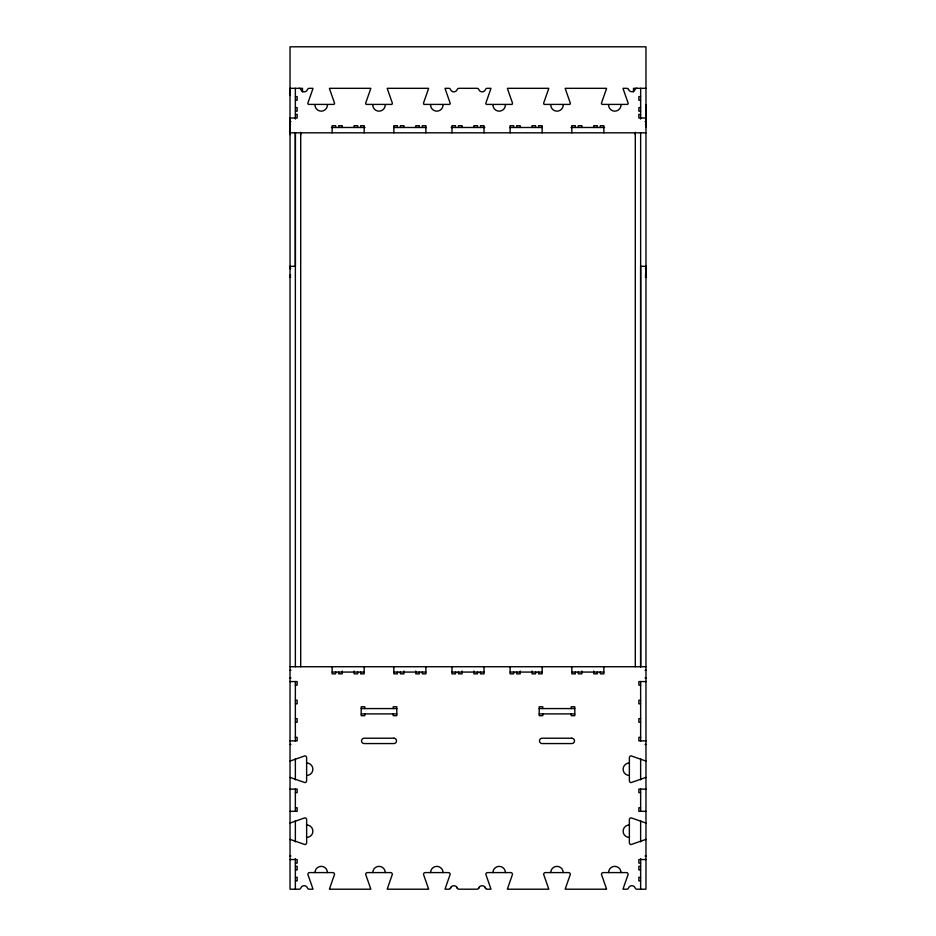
<?xml version="1.0" encoding="UTF-8"?>
<svg xmlns="http://www.w3.org/2000/svg" width="936" height="936" viewBox="0 0 936 936"><rect width="100%" height="100%" fill="white"/><g stroke="black" fill="none" stroke-linecap="round" stroke-linejoin="round"><path stroke-width="1.4" d="M290.031 267.064L290.031 266.351L295.366 266.304L295.366 132.818L295.366 666.736M290.031 134.597L290.031 117.994L297.145 117.994L297.145 114.426L295.366 114.426M290.031 95.449L290.031 88.323L302.492 88.323L302.492 91.892M300.702 134.597L300.702 132.222M635.298 134.597L635.298 132.222M645.969 276.998L645.302 277.419M645.969 277.419L645.969 46.8L290.031 46.8L290.031 889.2L299.122 889.2A1.778 1.778 0 0 0 300.795 888.018A3.557 3.557 0 0 1 307.511 888.018A1.778 1.778 0 0 0 309.184 889.2L312.94 889.2A1.778 1.778 0 0 0 312.87 888.685L307.85 874.364A1.778 1.778 0 0 1 309.64 872.586L332.771 872.586A1.778 1.778 0 0 1 334.55 874.364L329.542 888.685A1.778 1.778 0 0 0 329.46 889.2L370.75 889.2A1.778 1.778 0 0 0 370.679 888.685L365.672 874.364A1.778 1.778 0 0 1 367.45 872.586L390.581 872.586A1.778 1.778 0 0 1 392.36 874.364L387.352 888.685A1.778 1.778 0 0 0 387.27 889.2L428.559 889.2A1.778 1.778 0 0 0 428.489 888.685L423.481 874.364A1.778 1.778 0 0 1 425.26 872.586L448.391 872.586A1.778 1.778 0 0 1 450.169 874.364L445.162 888.685A1.778 1.778 0 0 0 445.091 889.2L448.835 889.2A1.778 1.778 0 0 0 450.52 888.018A3.557 3.557 0 0 1 457.224 888.018A1.778 1.778 0 0 0 458.909 889.2L477.091 889.2A1.778 1.778 0 0 0 478.776 888.018A3.557 3.557 0 0 1 485.48 888.018A1.778 1.778 0 0 0 487.165 889.2L490.909 889.2A1.778 1.778 0 0 0 490.838 888.685L485.831 874.364A1.778 1.778 0 0 1 487.609 872.586L510.74 872.586A1.778 1.778 0 0 1 512.519 874.364L507.511 888.685A1.778 1.778 0 0 0 507.441 889.2L548.73 889.2A1.778 1.778 0 0 0 548.648 888.685L543.64 874.364A1.778 1.778 0 0 1 545.419 872.586L568.55 872.586A1.778 1.778 0 0 1 570.328 874.364L565.321 888.685A1.778 1.778 0 0 0 565.25 889.2L606.54 889.2A1.778 1.778 0 0 0 606.458 888.685L601.45 874.364A1.778 1.778 0 0 1 603.229 872.586L626.36 872.586A1.778 1.778 0 0 1 628.15 874.364L623.13 888.685A1.778 1.778 0 0 0 623.06 889.2L626.816 889.2A1.778 1.778 0 0 0 628.489 888.018A3.557 3.557 0 0 1 635.205 888.018A1.778 1.778 0 0 0 636.878 889.2L645.969 889.2L645.969 266.304L640.633 266.304L640.633 666.736L640.633 132.818M645.969 127.483L645.969 104.937M450.263 888.486L451.023 887.071M478.518 888.486L479.267 887.071M645.969 88.323L633.508 88.323L633.508 91.892M295.366 96.63L297.145 96.63L297.145 100.187L295.366 100.187M640.633 96.63L638.855 96.63L638.855 100.187L640.633 100.187M295.366 107.605L297.145 107.605L297.145 111.162L295.366 111.162M640.633 107.605L638.855 107.605L638.855 111.162L640.633 111.162M640.633 114.426L638.855 114.426L638.855 117.994L645.969 117.994M290.031 121.551L290.921 121.551M645.079 121.551L645.969 121.551M331.391 127.483L364.993 127.483M393.845 127.483L426.36 127.483M451.199 127.483L484.801 127.483M509.64 127.483L542.155 127.483M571.007 127.483L604.609 127.483M290.031 132.818L645.969 132.818M290.031 268.69L290.698 268.69M645.302 268.69L645.969 268.69M290.031 275.125L290.698 275.125M645.302 275.125L645.969 275.125M290.698 277.419L290.031 276.998M290.031 666.736L645.969 666.736M290.031 670.293L290.921 670.293M645.079 670.293L645.969 670.293M332.151 672.071L364.186 672.071M393.845 672.071L425.88 672.071M451.983 672.071L484.017 672.071M510.12 672.071L542.155 672.071M571.814 672.071L603.849 672.071M290.031 678.003L290.921 678.003M645.079 678.003L645.969 678.003M290.031 681.572L297.145 681.572L297.145 685.129L295.366 685.129M645.969 681.572L638.855 681.572L638.855 685.129L640.633 685.129M295.366 700.257L297.145 700.257L297.145 703.813L295.366 703.813M640.633 700.257L638.855 700.257L638.855 703.813L640.633 703.813M361.214 708.564L396.805 708.564M539.194 708.564L574.786 708.564M361.214 713.899L396.805 713.899M539.194 713.899L574.786 713.899M295.366 718.649L297.145 718.649L297.145 722.206L295.366 722.206M640.633 718.649L638.855 718.649L638.855 722.206L640.633 722.206M295.366 737.334L297.145 737.334L297.145 740.891L290.031 740.891M640.633 737.334L638.855 737.334L638.855 740.891L645.969 740.891M290.031 744.448L290.921 744.448M645.079 744.448L645.969 744.448M290.031 789.095L297.145 789.095L297.145 792.652L295.366 792.652M645.969 789.095L638.855 789.095L638.855 792.652L640.633 792.652M295.366 807.78L297.145 807.78L297.145 811.337L290.031 811.337M640.633 807.78L638.855 807.78L638.855 811.337L645.969 811.337M290.031 855.984L290.921 855.984M645.079 855.984L645.969 855.984M290.031 859.54L297.145 859.54L297.145 863.097L295.366 863.097M645.969 859.54L638.855 859.54L638.855 863.097L640.633 863.097M295.366 866.362L297.145 866.362L297.145 869.918L295.366 869.918M640.633 866.362L638.855 866.362L638.855 869.918L640.633 869.918M295.366 877.336L297.145 877.336L297.145 880.893L295.366 880.893M640.633 877.336L638.855 877.336L638.855 880.893L640.633 880.893M484.977 887.071L485.737 888.486M456.733 887.071L457.482 888.486M645.969 266.351L645.969 267.064M640.633 88.323L640.633 119.024M640.633 681.572L640.633 740.891M640.633 758.616L640.633 779.863M640.633 789.095L640.633 811.337M640.633 820.579L640.633 841.873M640.633 858.651L640.633 889.2M635.298 132.818L635.298 666.736M603.849 132.818L603.849 125.705L600.292 125.705L600.292 127.483M603.849 666.736L603.849 673.85L600.292 673.85L600.292 672.071M597.332 127.483L597.332 125.705L593.763 125.705L593.763 127.483M597.332 672.071L597.332 673.85L593.763 673.85L593.763 671.007M581.899 127.483L581.899 125.705L578.343 125.705L578.343 127.483M581.899 671.007L581.899 673.85L578.343 673.85L578.343 672.071M575.371 127.483L575.371 125.705L571.814 125.705L571.814 132.818M575.371 672.071L575.371 673.85L571.814 673.85L571.814 666.736M571.229 708.564L571.229 706.774L574.786 706.774L574.786 715.677L571.229 715.677L571.229 713.899M542.751 708.564L542.751 706.774L539.194 706.774L539.194 715.677L542.751 715.677L542.751 713.899M542.155 132.818L542.155 125.705L538.598 125.705L538.598 127.483M542.155 666.736L542.155 673.85L538.598 673.85L538.598 672.071M535.626 127.483L535.626 125.705L532.069 125.705L532.069 127.483M535.626 672.071L535.626 673.85L532.069 673.85L532.069 671.007M520.205 127.483L520.205 125.705L516.649 125.705L516.649 127.483M520.205 671.007L520.205 673.85L516.649 673.85L516.649 672.071M513.677 127.483L513.677 125.705L510.12 125.705L510.12 132.818M513.677 672.071L513.677 673.85L510.12 673.85L510.12 666.736M484.017 132.818L484.017 125.705L480.46 125.705L480.46 127.483M484.017 666.736L484.017 673.85L480.46 673.85L480.46 672.071M477.489 127.483L477.489 125.705L473.932 125.705L473.932 127.483M477.489 672.071L477.489 673.85L473.932 673.85L473.932 671.007M462.068 127.483L462.068 125.705L458.511 125.705L458.511 127.483M462.068 671.007L462.068 673.85L458.511 673.85L458.511 672.071M455.539 127.483L455.539 125.705L451.983 125.705L451.983 132.818M455.539 672.071L455.539 673.85L451.983 673.85L451.983 666.736M425.88 132.818L425.88 125.705L422.323 125.705L422.323 127.483M425.88 666.736L425.88 673.85L422.323 673.85L422.323 672.071M419.351 127.483L419.351 125.705L415.795 125.705L415.795 127.483M419.351 672.071L419.351 673.85L415.795 673.85L415.795 671.007M403.931 127.483L403.931 125.705L400.374 125.705L400.374 127.483M403.931 671.007L403.931 673.85L400.374 673.85L400.374 672.071M397.402 127.483L397.402 125.705L393.845 125.705L393.845 132.818M397.402 672.071L397.402 673.85L393.845 673.85L393.845 666.736M393.249 708.564L393.249 706.774L396.805 706.774L396.805 715.677L393.249 715.677L393.249 713.899M364.771 708.564L364.771 706.774L361.214 706.774L361.214 715.677L364.771 715.677L364.771 713.899M364.186 132.818L364.186 125.705L360.629 125.705L360.629 127.483M364.186 666.736L364.186 673.85L360.629 673.85L360.629 672.071M357.657 127.483L357.657 125.705L354.1 125.705L354.1 127.483M357.657 672.071L357.657 673.85L354.1 673.85L354.1 671.007M342.237 127.483L342.237 125.705L338.668 125.705L338.668 127.483M342.237 671.007L342.237 673.85L338.668 673.85L338.668 672.071M335.708 127.483L335.708 125.705L332.151 125.705L332.151 132.818M335.708 672.071L335.708 673.85L332.151 673.85L332.151 666.736M300.702 132.818L300.702 666.736M295.366 88.323L295.366 119.024M295.366 681.572L295.366 740.891M295.366 758.616L295.366 779.863M295.366 789.095L295.366 811.337M295.366 820.579L295.366 841.873M295.366 858.651L295.366 889.2M505.405 104.937A6.236 6.236 0 0 1 499.169 111.162A6.236 6.236 0 0 1 492.944 104.937M563.215 104.937A6.236 6.236 0 0 1 556.99 111.162A6.236 6.236 0 0 1 550.754 104.937M621.024 104.937A6.236 6.236 0 0 1 614.8 111.162A6.236 6.236 0 0 1 608.564 104.937M628.489 89.517A1.778 1.778 0 0 0 626.816 88.323L623.06 88.323A1.79 1.79 0 0 0 623.13 88.838L628.15 103.159A1.778 1.778 0 0 1 627.623 104.411L601.965 104.411A1.778 1.778 0 0 1 601.45 103.159L606.458 88.838A1.778 1.778 0 0 0 606.54 88.323L565.25 88.323A1.79 1.79 0 0 0 565.321 88.838L570.328 103.159A1.778 1.778 0 0 1 569.813 104.411L544.155 104.411A1.778 1.778 0 0 1 543.64 103.159L548.648 88.838A1.778 1.778 0 0 0 548.73 88.323L507.441 88.323A1.79 1.79 0 0 0 507.511 88.838L512.519 103.159A1.778 1.778 0 0 1 512.004 104.411L486.346 104.411A1.778 1.778 0 0 1 485.831 103.159L490.838 88.838A1.778 1.778 0 0 0 490.909 88.323L487.165 88.323A1.778 1.778 0 0 0 485.737 89.049L485.48 89.517A3.557 3.557 0 0 1 478.776 89.517A1.778 1.778 0 0 0 477.091 88.323L458.909 88.323A1.778 1.778 0 0 0 457.482 89.049L457.224 89.517A3.557 3.557 0 0 1 450.52 89.517A1.778 1.778 0 0 0 448.835 88.323L445.091 88.323A1.79 1.79 0 0 0 445.162 88.838L450.169 103.159A1.778 1.778 0 0 1 449.654 104.411L423.996 104.411A1.778 1.778 0 0 1 423.481 103.159L428.489 88.838A1.778 1.778 0 0 0 428.559 88.323L387.27 88.323A1.79 1.79 0 0 0 387.352 88.838L392.36 103.159A1.778 1.778 0 0 1 391.845 104.411L366.187 104.411A1.778 1.778 0 0 1 365.66 103.159L370.679 88.838A1.778 1.778 0 0 0 370.75 88.323L329.46 88.323A1.79 1.79 0 0 0 329.542 88.838L334.55 103.159A1.778 1.778 0 0 1 334.035 104.411L308.377 104.411A1.778 1.778 0 0 1 307.85 103.159L312.87 88.838A1.778 1.778 0 0 0 312.94 88.323L309.184 88.323A1.778 1.778 0 0 0 307.511 89.517A3.557 3.557 0 0 1 300.795 89.517A1.778 1.778 0 0 0 299.122 88.323M628.489 89.4A3.557 3.557 0 0 0 635.205 89.4A1.778 1.778 0 0 1 636.878 88.218M327.436 104.937A6.236 6.236 0 0 1 321.2 111.162A6.236 6.236 0 0 1 314.976 104.937M385.246 104.937A6.236 6.236 0 0 1 379.01 111.162A6.236 6.236 0 0 1 372.785 104.937M443.056 104.937A6.224 6.224 0 0 1 436.82 111.162A6.224 6.224 0 0 1 430.595 104.937M608.564 872.586A6.224 6.224 0 0 1 614.8 866.362A6.224 6.224 0 0 1 621.024 872.586M550.754 872.586A6.224 6.224 0 0 1 556.99 866.362A6.224 6.224 0 0 1 563.215 872.586M492.944 872.586A6.224 6.224 0 0 1 499.18 866.362A6.224 6.224 0 0 1 505.405 872.586M430.595 872.586A6.224 6.224 0 0 1 436.82 866.362A6.224 6.224 0 0 1 443.056 872.586M372.785 872.586A6.224 6.224 0 0 1 379.01 866.362A6.224 6.224 0 0 1 385.246 872.586M314.976 872.586A6.224 6.224 0 0 1 321.2 866.362A6.224 6.224 0 0 1 327.436 872.586M645.969 777.488A1.778 1.778 0 0 0 645.466 777.57L631.145 782.578A1.778 1.778 0 0 1 629.366 780.799L629.366 757.669A1.778 1.778 0 0 1 631.145 755.878L645.466 760.898A1.778 1.778 0 0 0 645.969 760.968M645.969 822.931A1.778 1.778 0 0 1 645.466 822.861L631.145 817.853A1.778 1.778 0 0 0 629.366 819.632L629.366 842.763A1.778 1.778 0 0 0 631.145 844.541L645.466 839.533A1.778 1.778 0 0 1 645.969 839.463M629.366 837.427A6.224 6.224 0 0 1 623.13 831.191A6.224 6.224 0 0 1 629.366 824.967M290.031 839.463A1.778 1.778 0 0 1 290.534 839.533L304.855 844.541A1.778 1.778 0 0 0 306.634 842.763L306.634 819.632A1.778 1.778 0 0 0 304.855 817.853L290.534 822.861A1.778 1.778 0 0 1 290.031 822.931M306.634 824.967A6.224 6.224 0 0 1 312.87 831.191A6.224 6.224 0 0 1 306.634 837.427M290.031 777.488A1.778 1.778 0 0 1 290.534 777.57L304.855 782.578A1.778 1.778 0 0 0 306.634 780.799L306.634 757.669A1.778 1.778 0 0 0 304.855 755.878L290.534 760.898A1.778 1.778 0 0 1 290.031 760.968M306.634 763.004A6.224 6.224 0 0 1 312.87 769.228A6.224 6.224 0 0 1 306.634 775.464M629.366 775.464A6.224 6.224 0 0 1 623.13 769.228A6.224 6.224 0 0 1 629.366 763.004M393.845 738.223L364.186 738.223A2.668 2.668 0 0 0 361.518 740.891A2.668 2.668 0 0 0 364.186 743.558L393.845 743.558A2.668 2.668 0 0 0 396.513 740.891A2.668 2.668 0 0 0 393.845 738.223M571.814 738.223L542.155 738.223A2.668 2.668 0 0 0 539.487 740.891A2.668 2.668 0 0 0 542.155 743.558L571.814 743.558A2.668 2.668 0 0 0 574.482 740.891A2.668 2.668 0 0 0 571.814 738.223"/></g></svg>
